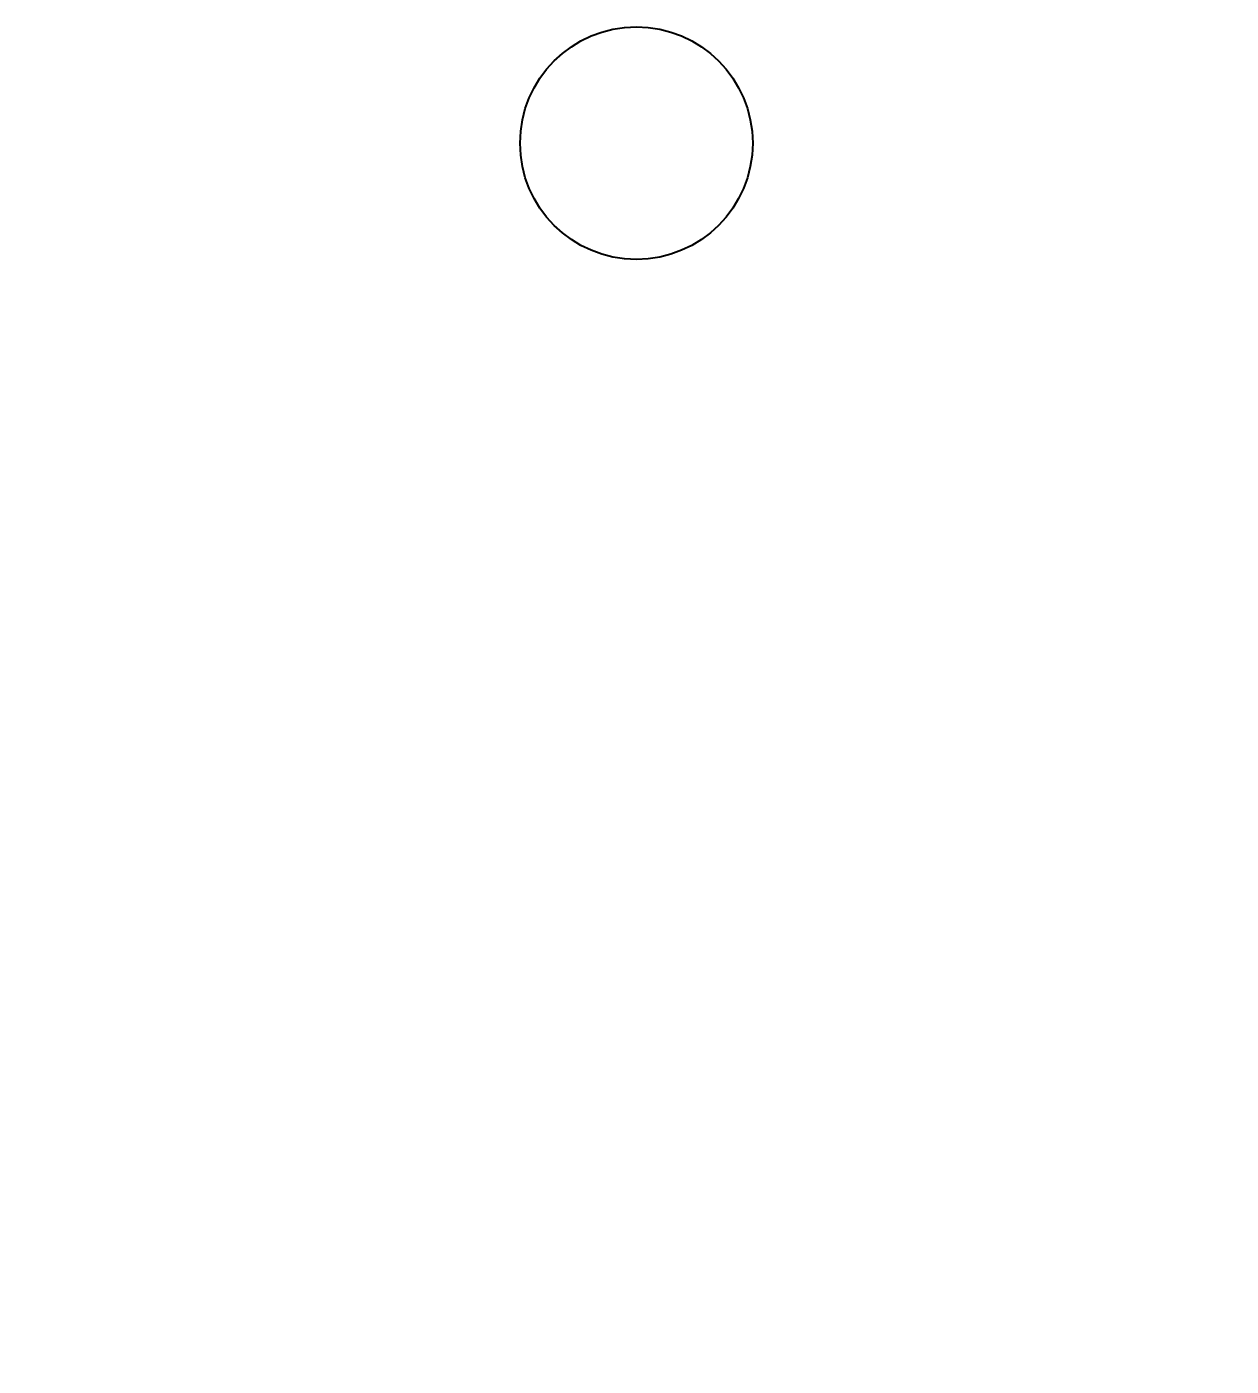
# Model space of a CAD drawing. Header units: millimetres. Extents: x 0 to 841, y 0 to 594.
# Drawn here: x 327.49 to 350.27, y 356.16 to 381.49 of the extents above; entities that cross this region are included whole.
import ezdxf

# ---------------------------------------------------------------- set-up
doc = ezdxf.new("R2010")
doc.units = ezdxf.units.MM
doc.header["$LTSCALE"] = 46.255
doc.layers.get('0').update_dxf_attribs({"linetype": 'CONTINUOUS'})
doc.layers.add('ASSEM_MEM', color=7, linetype='CONTINUOUS')
doc.styles.get("Standard").update_dxf_attribs({"font": 'txt', "width": 0.8})
doc.dimstyles.new('DIMSTYLE_1', dxfattribs={"dimtxt": 3, "dimasz": 2.1, "dimexe": 2, "dimexo": 1, "dimgap": 0.75, "dimtad": 0, "dimtih": 1, "dimtoh": 1, "dimzin": 0, "dimdsep": 46, "dimtxsty": 'STANDARD', "dimblk": '_FILLED', "dimblk1": '_FILLED', "dimblk2": '_FILLED', "dimcen": 0.09, "dimazin": 0, "dimtp": 0.01, "dimtm": 0.01, "dimtfac": 1, "dimtofl": 0, "dimtmove": 0, "dimatfit": 3, "dimldrblk": '_FILLED', "dimfxl": 1, "dimtolj": 1, "dimtzin": 0, "dimarcsym": 0})

# ---------------------------------------------------------------- blocks, each defined once
blk = doc.blocks.new('*D15')
at = {"color": 7, "linetype": 'CONTINUOUS'}
for p, q in [((385.407, 374.031), (412.043, 375.564)), ((412.043, 375.564), (412.043, 374.957)), ((385.407, 357.155), (385.407, 374.031))]:
    blk.add_line(p, q, dxfattribs=at)
at = {"color": 7, "linetype": 'CONTINUOUS', "insert": (408.293, 373.457), "char_height": 3, "width": 14.4, "attachment_point": 3, "rotation": 90, "line_spacing_factor": 0.9}
blk.add_mtext('169.31', dxfattribs=at)
blk = doc.blocks.new('_FILLED')
at = {"color": 0, "linetype": 'BYBLOCK'}
blk.add_solid([(0, 0), (-1, 0.167), (-1, -0.167)], dxfattribs=at)

msp = doc.modelspace()

# ---------------------------------------------------------------- linework, layer by layer
at = {"layer": 'ASSEM_MEM', "color": 7, "linetype": 'CONTINUOUS'}
msp.add_circle((339.017, 379.29), 2.2, dxfattribs=at)

# ---------------------------------------------------------------- dimensions: what is measured, and where the dimension line sits
at = {"color": 7, "linetype": 'CONTINUOUS'}
dim = msp.add_ordinate_dim(feature_location=(385.407, 357.155), offset=(26.637, 17.801), dtype=1, origin=(216.097, 356.155), dimstyle='DIMSTYLE_1', override={"dimtad": 1, "dimtih": 0, "dimtoh": 0}, dxfattribs=at)
dim.commit()
dim.dimension.update_dxf_attribs({"geometry": '*D15', "text_midpoint": (409.793, 366.257)})

doc.saveas('drawing.dxf')
